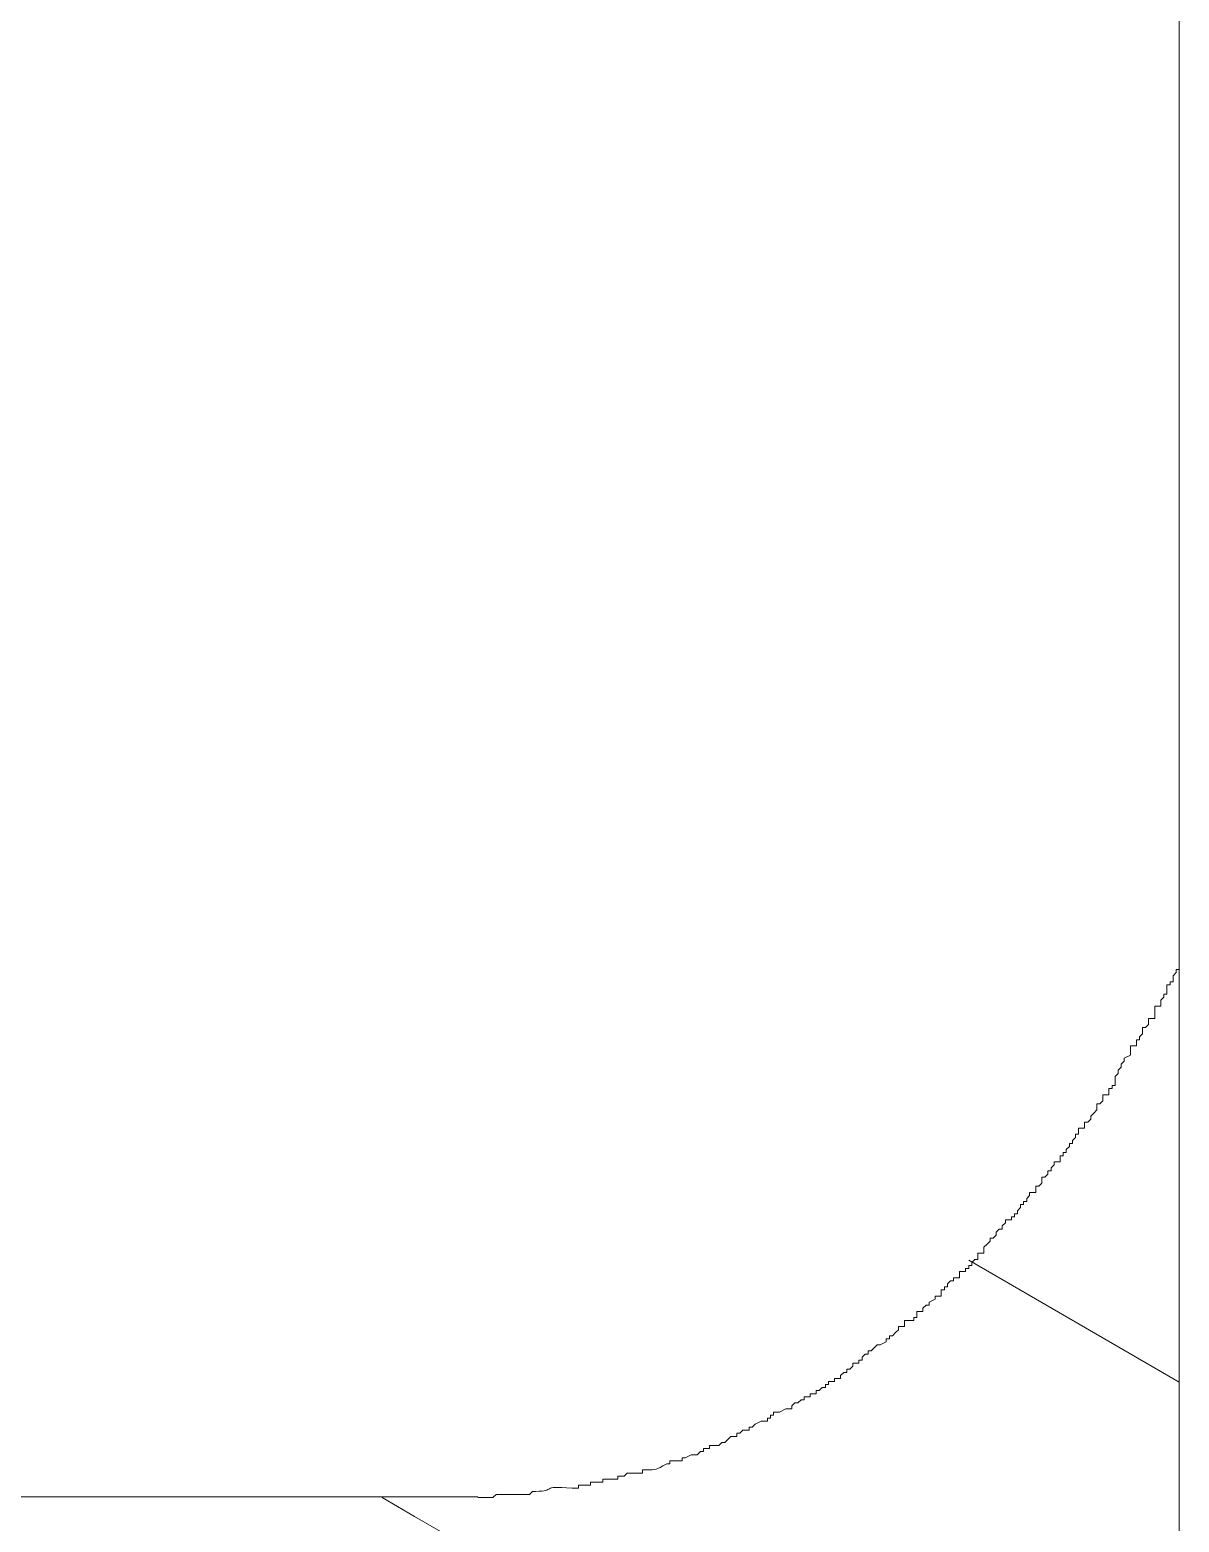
# Model space of a CAD drawing. Header units: millimetres. Extents: x 5194 to 16594, y 329 to 7592.
# Drawn here: x 11540.24 to 11548.72, y 3984.21 to 3995.21 of the extents above; entities that cross this region are included whole.
import ezdxf

# ---------------------------------------------------------------- set-up
doc = ezdxf.new("R2010")
doc.units = ezdxf.units.MM
doc.header["$MEASUREMENT"] = 0
doc.layers.add('PDF_Geometry', color=7, linetype='Continuous', true_color=0x231f20)

msp = doc.modelspace()

# ---------------------------------------------------------------- linework, layer by layer
at = {"layer": 'PDF_Geometry', "color": 0, "lineweight": 9}
for p, q in [((11548.715, 4105.18), (11548.715, 3860.06)), ((11548.715, 3988.33), (11548.715, 3988.308)), ((11548.715, 3988.308), (11548.715, 3988.285)), ((11548.67, 3988.195), (11548.648, 3988.195)), ((11548.648, 3988.195), (11548.648, 3988.173)), ((11548.693, 3988.263), (11548.67, 3988.24)), ((11548.67, 3988.24), (11548.67, 3988.218)), ((11548.67, 3988.218), (11548.67, 3988.195)), ((11548.715, 3988.285), (11548.693, 3988.285)), ((11548.693, 3988.285), (11548.693, 3988.263)), ((11548.603, 3988.083), (11548.58, 3988.06)), ((11548.625, 3988.105), (11548.603, 3988.105)), ((11548.603, 3988.105), (11548.603, 3988.083)), ((11548.648, 3988.173), (11548.625, 3988.173)), ((11548.625, 3988.173), (11548.625, 3988.15)), ((11548.625, 3988.15), (11548.625, 3988.128)), ((11548.625, 3988.128), (11548.625, 3988.105)), ((11548.58, 3988.015), (11548.535, 3988.015)), ((11548.535, 3988.015), (11548.535, 3987.993)), ((11548.535, 3987.993), (11548.535, 3987.97)), ((11548.535, 3987.97), (11548.535, 3987.948)), ((11548.58, 3988.06), (11548.58, 3988.038)), ((11548.58, 3988.038), (11548.58, 3988.015)), ((11548.468, 3987.858), (11548.446, 3987.858)), ((11548.446, 3987.858), (11548.446, 3987.835)), ((11548.49, 3987.88), (11548.468, 3987.858)), ((11548.535, 3987.925), (11548.49, 3987.925)), ((11548.49, 3987.925), (11548.49, 3987.903)), ((11548.49, 3987.903), (11548.49, 3987.88)), ((11548.535, 3987.948), (11548.535, 3987.925)), ((11548.423, 3987.768), (11548.401, 3987.768)), ((11548.401, 3987.768), (11548.401, 3987.745)), ((11548.401, 3987.745), (11548.401, 3987.723)), ((11548.446, 3987.813), (11548.423, 3987.79)), ((11548.423, 3987.79), (11548.423, 3987.768)), ((11548.446, 3987.835), (11548.446, 3987.813)), ((11548.356, 3987.655), (11548.311, 3987.633)), ((11548.311, 3987.633), (11548.311, 3987.61)), ((11548.401, 3987.723), (11548.356, 3987.723)), ((11548.356, 3987.723), (11548.356, 3987.7)), ((11548.356, 3987.7), (11548.356, 3987.678)), ((11548.356, 3987.678), (11548.356, 3987.655)), ((11548.266, 3987.52), (11548.243, 3987.498)), ((11548.288, 3987.565), (11548.266, 3987.543)), ((11548.266, 3987.543), (11548.266, 3987.52)), ((11548.311, 3987.61), (11548.288, 3987.588)), ((11548.288, 3987.588), (11548.288, 3987.565)), ((11548.221, 3987.408), (11548.198, 3987.408)), ((11548.198, 3987.408), (11548.198, 3987.385)), ((11548.243, 3987.43), (11548.221, 3987.43)), ((11548.221, 3987.43), (11548.221, 3987.408)), ((11548.243, 3987.498), (11548.243, 3987.475)), ((11548.243, 3987.475), (11548.243, 3987.453)), ((11548.243, 3987.453), (11548.243, 3987.43)), ((11548.153, 3987.318), (11548.131, 3987.296)), ((11548.198, 3987.363), (11548.153, 3987.363)), ((11548.153, 3987.363), (11548.153, 3987.34)), ((11548.153, 3987.34), (11548.153, 3987.318)), ((11548.198, 3987.385), (11548.198, 3987.363)), ((11548.086, 3987.228), (11548.063, 3987.206)), ((11548.063, 3987.206), (11548.063, 3987.183)), ((11548.108, 3987.251), (11548.086, 3987.228)), ((11548.131, 3987.296), (11548.108, 3987.296)), ((11548.108, 3987.296), (11548.108, 3987.273)), ((11548.108, 3987.273), (11548.108, 3987.251)), ((11548.018, 3987.116), (11547.973, 3987.116)), ((11547.973, 3987.116), (11547.973, 3987.093)), ((11547.973, 3987.093), (11547.973, 3987.071)), ((11548.041, 3987.161), (11548.018, 3987.161)), ((11548.018, 3987.161), (11548.018, 3987.138)), ((11548.018, 3987.138), (11548.018, 3987.116)), ((11548.063, 3987.183), (11548.041, 3987.161)), ((11547.906, 3986.981), (11547.883, 3986.958)), ((11547.928, 3987.003), (11547.906, 3987.003)), ((11547.906, 3987.003), (11547.906, 3986.981)), ((11547.951, 3987.048), (11547.928, 3987.026)), ((11547.928, 3987.026), (11547.928, 3987.003)), ((11547.973, 3987.071), (11547.951, 3987.071)), ((11547.951, 3987.071), (11547.951, 3987.048)), ((11547.838, 3986.868), (11547.793, 3986.868)), ((11547.793, 3986.868), (11547.793, 3986.846)), ((11547.861, 3986.913), (11547.838, 3986.913)), ((11547.838, 3986.913), (11547.838, 3986.891)), ((11547.838, 3986.891), (11547.838, 3986.868)), ((11547.883, 3986.936), (11547.861, 3986.936)), ((11547.861, 3986.936), (11547.861, 3986.913)), ((11547.883, 3986.958), (11547.883, 3986.936)), ((11547.726, 3986.756), (11547.703, 3986.756)), ((11547.703, 3986.756), (11547.703, 3986.733)), ((11547.748, 3986.778), (11547.726, 3986.756)), ((11547.771, 3986.801), (11547.748, 3986.801)), ((11547.748, 3986.801), (11547.748, 3986.778)), ((11547.793, 3986.846), (11547.771, 3986.823)), ((11547.771, 3986.823), (11547.771, 3986.801)), ((11547.658, 3986.643), (11547.613, 3986.643)), ((11547.613, 3986.643), (11547.613, 3986.621)), ((11547.681, 3986.688), (11547.658, 3986.688)), ((11547.658, 3986.688), (11547.658, 3986.666)), ((11547.658, 3986.666), (11547.658, 3986.643)), ((11547.703, 3986.711), (11547.681, 3986.688)), ((11547.703, 3986.733), (11547.703, 3986.711)), ((11547.546, 3986.531), (11547.523, 3986.508)), ((11547.568, 3986.553), (11547.546, 3986.553)), ((11547.546, 3986.553), (11547.546, 3986.531)), ((11547.591, 3986.576), (11547.568, 3986.576)), ((11547.568, 3986.576), (11547.568, 3986.553)), ((11547.613, 3986.621), (11547.591, 3986.598)), ((11547.591, 3986.598), (11547.591, 3986.576)), ((11547.434, 3986.418), (11547.411, 3986.396)), ((11547.478, 3986.441), (11547.434, 3986.441)), ((11547.434, 3986.441), (11547.434, 3986.418)), ((11547.501, 3986.463), (11547.478, 3986.463)), ((11547.478, 3986.463), (11547.478, 3986.441)), ((11547.523, 3986.486), (11547.501, 3986.486)), ((11547.501, 3986.486), (11547.501, 3986.463)), ((11547.523, 3986.508), (11547.523, 3986.486)), ((11547.344, 3986.306), (11547.321, 3986.306)), ((11547.321, 3986.306), (11547.321, 3986.284)), ((11547.366, 3986.328), (11547.344, 3986.306)), ((11547.389, 3986.373), (11547.366, 3986.351)), ((11547.366, 3986.351), (11547.366, 3986.328)), ((11547.411, 3986.373), (11547.389, 3986.373)), ((11547.411, 3986.396), (11547.411, 3986.373)), ((11547.299, 3986.261), (11547.276, 3986.239)), ((11547.276, 3986.239), (11547.276, 3986.216)), ((11547.276, 3986.216), (11547.276, 3986.194)), ((11547.321, 3986.284), (11547.299, 3986.261)), ((11548.715, 3985.244), (11547.164, 3986.144)), ((11547.186, 3986.104), (11547.164, 3986.104)), ((11547.164, 3986.104), (11547.164, 3986.081)), ((11547.209, 3986.149), (11547.186, 3986.126)), ((11547.186, 3986.126), (11547.186, 3986.104)), ((11547.231, 3986.149), (11547.209, 3986.149)), ((11547.276, 3986.194), (11547.231, 3986.194)), ((11547.231, 3986.194), (11547.231, 3986.171)), ((11547.231, 3986.171), (11547.231, 3986.149)), ((11547.029, 3985.991), (11547.006, 3985.969)), ((11547.051, 3985.991), (11547.029, 3985.991)), ((11547.096, 3986.014), (11547.051, 3986.014)), ((11547.051, 3986.014), (11547.051, 3985.991)), ((11547.141, 3986.059), (11547.096, 3986.059)), ((11547.096, 3986.059), (11547.096, 3986.036)), ((11547.096, 3986.036), (11547.096, 3986.014)), ((11547.164, 3986.081), (11547.141, 3986.081)), ((11547.141, 3986.081), (11547.141, 3986.059)), ((11546.939, 3985.879), (11546.916, 3985.879)), ((11546.916, 3985.879), (11546.916, 3985.856)), ((11546.961, 3985.879), (11546.939, 3985.879)), ((11546.984, 3985.924), (11546.961, 3985.924)), ((11546.961, 3985.924), (11546.961, 3985.901)), ((11546.961, 3985.901), (11546.961, 3985.879)), ((11547.006, 3985.946), (11546.984, 3985.946)), ((11546.984, 3985.946), (11546.984, 3985.924)), ((11547.006, 3985.969), (11547.006, 3985.946)), ((11546.804, 3985.766), (11546.781, 3985.766)), ((11546.781, 3985.766), (11546.781, 3985.744)), ((11546.826, 3985.766), (11546.804, 3985.766)), ((11546.849, 3985.811), (11546.826, 3985.789)), ((11546.826, 3985.789), (11546.826, 3985.766)), ((11546.871, 3985.811), (11546.849, 3985.811)), ((11546.916, 3985.856), (11546.871, 3985.834)), ((11546.871, 3985.834), (11546.871, 3985.811)), ((11546.669, 3985.654), (11546.646, 3985.654)), ((11546.646, 3985.654), (11546.646, 3985.631)), ((11546.691, 3985.654), (11546.669, 3985.654)), ((11546.736, 3985.699), (11546.691, 3985.699)), ((11546.691, 3985.699), (11546.691, 3985.676)), ((11546.691, 3985.676), (11546.691, 3985.654)), ((11546.759, 3985.699), (11546.736, 3985.699)), ((11546.781, 3985.721), (11546.759, 3985.721)), ((11546.759, 3985.721), (11546.759, 3985.699)), ((11546.781, 3985.744), (11546.781, 3985.721)), ((11546.556, 3985.541), (11546.511, 3985.519)), ((11546.579, 3985.564), (11546.556, 3985.564)), ((11546.556, 3985.564), (11546.556, 3985.541)), ((11546.601, 3985.586), (11546.579, 3985.586)), ((11546.579, 3985.586), (11546.579, 3985.564)), ((11546.624, 3985.609), (11546.601, 3985.586)), ((11546.646, 3985.631), (11546.624, 3985.609)), ((11546.399, 3985.451), (11546.377, 3985.429)), ((11546.377, 3985.429), (11546.377, 3985.406)), ((11546.421, 3985.451), (11546.399, 3985.451)), ((11546.444, 3985.474), (11546.421, 3985.474)), ((11546.421, 3985.474), (11546.421, 3985.451)), ((11546.466, 3985.496), (11546.444, 3985.474)), ((11546.489, 3985.519), (11546.466, 3985.496)), ((11546.511, 3985.519), (11546.489, 3985.519)), ((11546.242, 3985.316), (11546.219, 3985.294)), ((11546.264, 3985.316), (11546.242, 3985.316)), ((11546.287, 3985.339), (11546.264, 3985.339)), ((11546.264, 3985.339), (11546.264, 3985.316)), ((11546.309, 3985.361), (11546.287, 3985.339)), ((11546.332, 3985.384), (11546.309, 3985.384)), ((11546.309, 3985.384), (11546.309, 3985.361)), ((11546.354, 3985.384), (11546.332, 3985.384)), ((11546.377, 3985.406), (11546.354, 3985.406)), ((11546.354, 3985.406), (11546.354, 3985.384)), ((11546.129, 3985.227), (11546.107, 3985.227)), ((11546.107, 3985.227), (11546.107, 3985.204)), ((11546.174, 3985.249), (11546.129, 3985.249)), ((11546.129, 3985.249), (11546.129, 3985.227)), ((11546.219, 3985.271), (11546.174, 3985.271)), ((11546.174, 3985.271), (11546.174, 3985.249)), ((11546.219, 3985.294), (11546.219, 3985.271)), ((11545.927, 3985.114), (11545.904, 3985.092)), ((11545.949, 3985.114), (11545.927, 3985.114)), ((11545.994, 3985.137), (11545.949, 3985.137)), ((11545.949, 3985.137), (11545.949, 3985.114)), ((11546.039, 3985.159), (11545.994, 3985.159)), ((11545.994, 3985.159), (11545.994, 3985.137)), ((11546.062, 3985.182), (11546.039, 3985.182)), ((11546.039, 3985.182), (11546.039, 3985.159)), ((11546.084, 3985.204), (11546.062, 3985.182)), ((11546.107, 3985.204), (11546.084, 3985.204)), ((11545.724, 3985.002), (11545.702, 3985.002)), ((11545.702, 3985.002), (11545.702, 3984.979)), ((11545.747, 3985.024), (11545.724, 3985.024)), ((11545.724, 3985.024), (11545.724, 3985.002)), ((11545.769, 3985.024), (11545.747, 3985.024)), ((11545.814, 3985.047), (11545.769, 3985.024)), ((11545.837, 3985.047), (11545.814, 3985.047)), ((11545.859, 3985.047), (11545.837, 3985.047)), ((11545.882, 3985.092), (11545.859, 3985.069)), ((11545.859, 3985.069), (11545.859, 3985.047)), ((11545.904, 3985.092), (11545.882, 3985.092)), ((11545.499, 3984.889), (11545.477, 3984.867)), ((11545.522, 3984.889), (11545.499, 3984.889)), ((11545.544, 3984.889), (11545.522, 3984.889)), ((11545.567, 3984.912), (11545.544, 3984.912)), ((11545.544, 3984.912), (11545.544, 3984.889)), ((11545.589, 3984.934), (11545.567, 3984.912)), ((11545.634, 3984.957), (11545.589, 3984.934)), ((11545.657, 3984.957), (11545.634, 3984.957)), ((11545.679, 3984.957), (11545.657, 3984.957)), ((11545.702, 3984.979), (11545.679, 3984.979)), ((11545.679, 3984.979), (11545.679, 3984.957)), ((11545.297, 3984.777), (11545.252, 3984.777)), ((11545.252, 3984.777), (11545.252, 3984.754)), ((11545.32, 3984.777), (11545.297, 3984.777)), ((11545.342, 3984.799), (11545.32, 3984.777)), ((11545.364, 3984.799), (11545.342, 3984.799)), ((11545.387, 3984.822), (11545.364, 3984.799)), ((11545.409, 3984.844), (11545.387, 3984.822)), ((11545.432, 3984.844), (11545.409, 3984.844)), ((11545.454, 3984.844), (11545.432, 3984.844)), ((11545.477, 3984.867), (11545.454, 3984.867)), ((11545.454, 3984.867), (11545.454, 3984.844)), ((11544.982, 3984.664), (11544.96, 3984.664)), ((11544.96, 3984.664), (11544.96, 3984.642)), ((11545.005, 3984.664), (11544.982, 3984.664)), ((11545.027, 3984.664), (11545.005, 3984.664)), ((11545.05, 3984.664), (11545.027, 3984.664)), ((11545.072, 3984.687), (11545.05, 3984.687)), ((11545.05, 3984.687), (11545.05, 3984.664)), ((11545.117, 3984.709), (11545.072, 3984.687)), ((11545.14, 3984.709), (11545.117, 3984.709)), ((11545.162, 3984.709), (11545.14, 3984.709)), ((11545.185, 3984.732), (11545.162, 3984.709)), ((11545.207, 3984.732), (11545.185, 3984.732)), ((11545.23, 3984.754), (11545.207, 3984.754)), ((11545.207, 3984.754), (11545.207, 3984.732)), ((11545.252, 3984.754), (11545.23, 3984.754)), ((11544.6, 3984.552), (11544.577, 3984.552)), ((11544.577, 3984.552), (11544.577, 3984.529)), ((11544.622, 3984.552), (11544.6, 3984.552)), ((11544.645, 3984.574), (11544.622, 3984.552)), ((11544.667, 3984.574), (11544.645, 3984.574)), ((11544.712, 3984.574), (11544.667, 3984.574)), ((11544.757, 3984.574), (11544.712, 3984.574)), ((11544.78, 3984.597), (11544.757, 3984.597)), ((11544.757, 3984.597), (11544.757, 3984.574)), ((11544.96, 3984.642), (11544.937, 3984.642)), ((11543.948, 3984.439), (11543.925, 3984.417)), ((11543.97, 3984.439), (11543.948, 3984.439)), ((11544.263, 3984.462), (11544.24, 3984.462)), ((11544.285, 3984.462), (11544.263, 3984.462)), ((11544.308, 3984.484), (11544.285, 3984.484)), ((11544.285, 3984.484), (11544.285, 3984.462)), ((11544.33, 3984.484), (11544.308, 3984.484)), ((11544.375, 3984.484), (11544.33, 3984.484)), ((11544.397, 3984.507), (11544.375, 3984.507)), ((11544.375, 3984.507), (11544.375, 3984.484)), ((11544.42, 3984.507), (11544.397, 3984.507)), ((11544.442, 3984.507), (11544.42, 3984.507)), ((11544.465, 3984.507), (11544.442, 3984.507)), ((11544.487, 3984.529), (11544.465, 3984.529)), ((11544.465, 3984.529), (11544.465, 3984.507)), ((11544.532, 3984.529), (11544.487, 3984.529)), ((11544.555, 3984.529), (11544.532, 3984.529)), ((11544.577, 3984.529), (11544.555, 3984.529)), ((11532.771, 3984.399), (11543.543, 3984.399)), ((11542.951, 3984.327), (11542.839, 3984.394)), ((11543.565, 3984.394), (11543.543, 3984.394)), ((11543.61, 3984.394), (11543.565, 3984.394)), ((11543.655, 3984.394), (11543.61, 3984.394)), ((11543.678, 3984.417), (11543.655, 3984.394)), ((11543.7, 3984.417), (11543.678, 3984.417)), ((11543.723, 3984.417), (11543.7, 3984.417)), ((11543.745, 3984.417), (11543.723, 3984.417)), ((11543.79, 3984.417), (11543.745, 3984.417)), ((11543.835, 3984.417), (11543.79, 3984.417)), ((11543.858, 3984.417), (11543.835, 3984.417)), ((11543.88, 3984.417), (11543.858, 3984.417)), ((11543.903, 3984.417), (11543.88, 3984.417)), ((11543.925, 3984.417), (11543.903, 3984.417))]:
    msp.add_line(p, q, dxfattribs=at)
for points in [[(11544.937, 3984.642), (11544.847, 3984.597), (11544.87, 3984.597), (11544.78, 3984.597)], [(11544.24, 3984.462), (11543.993, 3984.484), (11544.128, 3984.439), (11543.97, 3984.439)], [(11546.999, 3981.898), (11545.695, 3982.753), (11544.301, 3983.54), (11542.951, 3984.327)]]:
    msp.add_open_spline(points, degree=3, dxfattribs=at)

doc.saveas('drawing.dxf')
